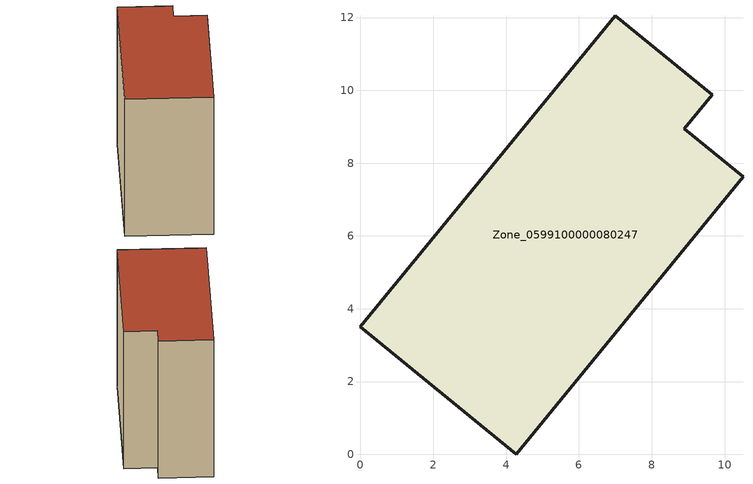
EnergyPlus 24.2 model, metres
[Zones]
Zone_0599100000080247
 floor ground (C_G): 0,3.5 7,12.05 9.66,9.88 8.89,8.94 10.51,7.62 4.28,0 z0
 wall outside (C_F): 4.28,0 10.51,7.62 8.89,8.94 9.66,9.88 7,12.05 0,3.5 4.28,0 z0:9.9
 roof outside (C_R): 7,12.05 0,3.5 4.28,0 10.51,7.62 8.89,8.94 9.66,9.88 z9.9
[BUILDING]
Pand.0599100000080247: North Axis=0; Terrain=City; Loads Convergence Tolerance Value=0.04; Temperature Convergence Tolerance Value=0.4; Solar Distribution=FullExterior; Maximum Number of Warmup Days=25; Minimum Number of Warmup Days=1
[Site:Location]
Rotterdam.The.Hague.AP_ZH_NLD Design_Conditions: Latitude=51.96; Longitude=4.45; Time Zone=1; Elevation=-4.5
[SITE:GROUNDTEMPERATURE:BUILDINGSURFACE]
18, 18, 18, 18, 18, 18, 18, 18, 18, 18, 18, 18
[MATERIAL] Thermal Absorptance=0.9; Solar Absorptance=0.7; Visible Absorptance=0.7
Name | Roughness | Thickness | Conductivity | Density | Specific Heat
G.TI.1946 | MediumSmooth | 0.15 | 1 | 540 | 1210
F.TI.1946 | Rough | 0.3 | 0.857143 | 1920 | 840
R.TI.1946 | MediumRough | 0.2 | 0.1 | 1500 | 1000
[CONSTRUCTION]
C_G: G.TI.1946
C_F: F.TI.1946
C_R: R.TI.1946
[ZONE]
Zone_0599100000080247: Type=1; Multiplier=1; Ceiling Height=Autocalculate; Volume=Autocalculate; Floor Area=autocalculate; Part of Total Floor Area=Yes
[ZONEINFILTRATION:DESIGNFLOWRATE]
Infil_Zone_0599100000080247: Zone or ZoneList or Space or SpaceList=Zone_0599100000080247; Schedule=AlwaysOn; Design Flow Rate Calculation Method=Flow/Area; Flow Rate per Floor Area=0.003; Constant Term Coefficient=1; Temperature Term Coefficient=0; Velocity Term Coefficient=0; Velocity Squared Term Coefficient=0
[HVACTEMPLATE:ZONE:IDEALLOADSAIRSYSTEM]
Zone_0599100000080247: Maximum Heating Supply Air Temperature=50; Minimum Cooling Supply Air Temperature=13; Maximum Heating Supply Air Humidity Ratio=0.0156; Minimum Cooling Supply Air Humidity Ratio=0.0077; Heating Limit=NoLimit; Cooling Limit=NoLimit; Dehumidification Control Type=ConstantSensibleHeatRatio; Cooling Sensible Heat Ratio=0.7; Dehumidification Setpoint=60; Humidification Control Type=None; Humidification Setpoint=30; Outdoor Air Method=None; Outdoor Air Flow Rate per Person=0.00944; Outdoor Air Flow Rate per Zone Floor Area=0; Outdoor Air Flow Rate per Zone=0; Demand Controlled Ventilation Type=None; Outdoor Air Economizer Type=NoEconomizer; Heat Recovery Type=None; Sensible Heat Recovery Effectiveness=0.7; Latent Heat Recovery Effectiveness=0.65
[ZONECONTROL:THERMOSTAT]
ThermostatControl_Zone_0599100000080247: Zone or ZoneList=Zone_0599100000080247; Control Type Schedule=DualSetpointControlType; Control 1=Thermostat_Zone_0599100000080247; Temperature Difference Between Cutout And Setpoint=0
[THERMOSTATSETPOINT:DUALSETPOINT]
Thermostat_Zone_0599100000080247: Heating Setpoint Temperature Schedule=HeatingSetpoint_Zone_0599100000080247; Cooling Setpoint Temperature Schedule=CoolingSetpoint_Zone_0599100000080247
[SCHEDULE:COMPACT]
HeatingSetpoint_Zone_0599100000080247: Through: 12/31, For: AllDays, Until: 24:00, 21
CoolingSetpoint_Zone_0599100000080247: Through: 12/31, For: AllDays, Until: 24:00, 24
DualSetpointControlType: Through: 12/31, For: AllDays, Until: 24:00, 4
AlwaysOn: Through: 12/31, For: AllDays, Until: 24:00, 1
